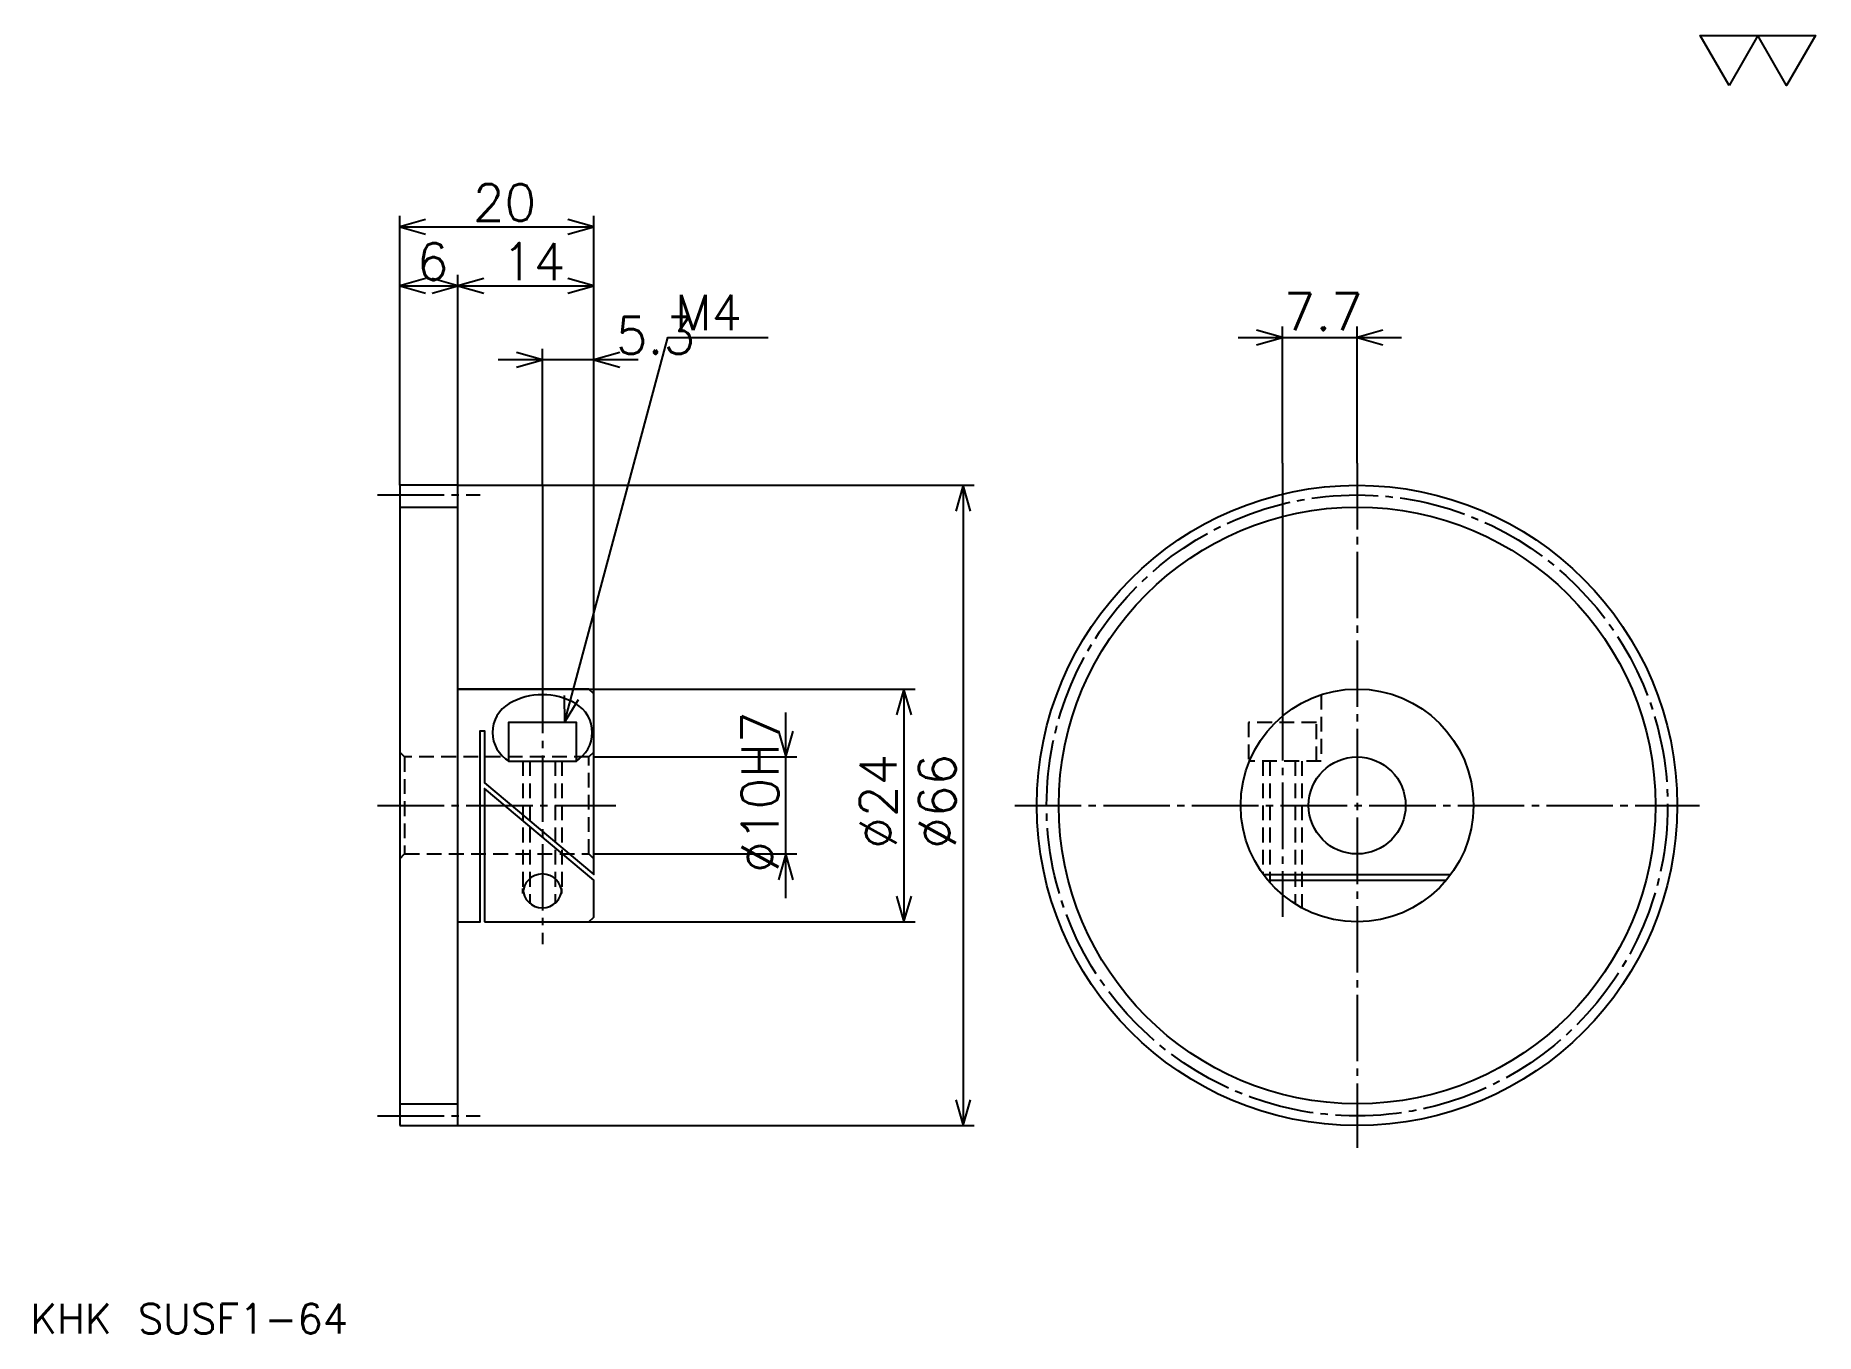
# Model space of a CAD drawing. Extents: x 8 to 192, y 8 to 142.
import ezdxf

# ---------------------------------------------------------------- set-up
doc = ezdxf.new("R2010")
doc.units = 0
doc.linetypes.add('DASHDOT', pattern=[9.132744, 6.849558, -0.761062, 0.761062, -0.761062])
doc.linetypes.add('HIDDEN', pattern=[2.283186, 1.522124, -0.761062])
doc.layers.get('0').update_dxf_attribs({"linetype": 'CONTINUOUS'})
doc.layers.add('DASHDOT', color=6, linetype='DASHDOT')
doc.layers.add('HIDDEN', color=2, linetype='HIDDEN')
doc.styles.add('KANJI', font='TXT', dxfattribs={"bigfont": 'BIGFONT'})

msp = doc.modelspace()

# ---------------------------------------------------------------- linework, layer by layer
at = {"color": 5}
for p, q in [((45.663723, 95.787613), (45.663723, 123.566376)), ((65.663727, 95.787613), (65.663727, 123.566376)), ((45.663723, 122.424774), (65.663727, 122.424774)), ((51.663723, 95.787613), (51.663723, 117.477875)), ((45.663723, 116.336281), (51.663723, 116.336281)), ((51.663723, 116.336281), (65.663727, 116.336281)), ((136.627441, 98.070793), (136.627441, 112.150436)), ((144.327438, 98.070793), (144.327438, 112.150436)), ((132.061066, 111.00885), (148.893814, 111.00885)), ((70.230095, 108.725662), (55.797352, 108.725662)), ((60.363724, 95.787613), (60.363724, 109.867256)), ((136.627441, 98.070793), (136.627441, 74.274597)), ((45.663723, 95.787613), (45.663723, 95.787613)), ((51.663723, 95.787613), (51.663723, 95.787613)), ((51.663723, 95.787613), (65.663727, 95.787613)), ((60.363724, 95.787613), (60.363724, 74.787613)), ((65.663727, 95.787613), (104.858414, 95.787613)), ((65.663727, 74.287613), (65.663727, 95.787613)), ((103.71682, 95.787613), (103.71682, 29.787609)), ((51.663723, 74.787613), (65.663727, 74.787613)), ((65.663727, 74.787613), (98.769913, 74.787613)), ((97.628326, 74.787613), (97.628326, 50.787609)), ((85.45134, 53.221237), (85.45134, 72.353981)), ((65.663727, 67.787613), (86.592926, 67.787613)), ((65.663727, 57.787609), (86.592926, 57.787609)), ((65.163727, 50.787609), (65.663727, 50.787609)), ((65.663727, 50.787609), (98.769913, 50.787609)), ((51.663723, 29.787609), (65.663727, 29.787609)), ((65.663727, 29.787609), (104.858414, 29.787609))]:
    msp.add_line(p, q, dxfattribs=at)
at = {"color": 4}
for p, q in [((45.663723, 93.537613), (51.663723, 93.537613)), ((56.93605, 67.34761), (63.791393, 67.34761)), ((134.656113, 55.683708), (153.998764, 55.683708)), ((135.123642, 55.087608), (153.53125, 55.087608)), ((58.363724, 53.722908), (58.363724, 54.227779)), ((62.363724, 53.722908), (62.363724, 54.227779)), ((45.663723, 32.037609), (51.663723, 32.037609))]:
    msp.add_line(p, q, dxfattribs=at)
at = {"color": 7}
msp.add_lwpolyline([(182.654861, 136.99115), (179.686722, 142.135925), (191.55928, 142.135925), (188.591141, 136.99115), (185.623001, 142.135925), (182.654861, 136.99115)], dxfattribs=at)
at = {"color": 5}
for points in [[(48.327438, 123.185837), (45.663723, 122.424774), (48.327438, 121.663712)], [(63.000008, 121.663712), (65.663727, 122.424774), (63.000008, 123.185837)], [(48.327438, 117.097343), (45.663723, 116.336281), (48.327438, 115.575218)], [(49.000008, 115.575218), (51.663723, 116.336281), (49.000008, 117.097343)], [(54.327438, 117.097343), (51.663723, 116.336281), (54.327438, 115.575218)], [(63.000008, 115.575218), (65.663727, 116.336281), (63.000008, 117.097343)], [(62.646912, 71.34761), (73.274338, 111.00885), (83.624786, 111.00885)], [(133.963715, 110.247787), (136.627441, 111.00885), (133.963715, 111.769913)], [(146.991165, 111.769913), (144.327438, 111.00885), (146.991165, 110.247787)], [(57.700005, 107.9646), (60.363724, 108.725662), (57.700005, 109.486725)], [(68.327438, 109.486725), (65.663727, 108.725662), (68.327438, 107.9646)], [(104.477882, 93.123894), (103.71682, 95.787613), (102.955757, 93.123894)], [(62.601219, 74.117538), (62.646912, 71.34761), (64.071472, 73.723579)], [(98.389389, 72.123894), (97.628326, 74.787613), (96.867264, 72.123894)], [(84.690277, 70.451324), (85.45134, 67.787613), (86.212402, 70.451324)], [(86.212402, 55.123894), (85.45134, 57.787609), (84.690277, 55.123894)], [(96.867264, 53.451324), (97.628326, 50.787609), (98.389389, 53.451324)], [(102.955757, 32.451324), (103.71682, 29.787609), (104.477882, 32.451324)]]:
    msp.add_lwpolyline(points, dxfattribs=at)
at = {"color": 4}
for points in [[(45.663723, 29.787609), (45.663723, 29.787609), (51.663723, 29.787609), (51.663723, 29.787609), (51.663723, 95.787613), (51.663723, 95.787613), (45.663723, 95.787613), (45.663723, 95.787613), (45.663723, 29.787609)], [(51.663723, 50.787609), (53.946907, 50.787609), (53.946907, 70.48761), (54.403545, 70.48761), (54.403545, 65.132118), (65.663727, 55.683708), (65.663727, 74.287613), (65.163727, 74.787613), (51.663723, 74.787613)], [(56.863724, 67.34761), (63.863724, 67.34761), (63.863724, 71.34761), (56.863724, 71.34761), (56.863724, 67.34761)], [(54.403545, 50.787609), (65.163727, 50.787609), (65.663727, 51.287609), (65.663727, 55.087608), (54.403545, 64.536018), (54.403545, 50.787609)]]:
    msp.add_lwpolyline(points, dxfattribs=at)
for radius in [33, 30.75, 12, 5]:
    msp.add_circle((144.327438, 62.787609), radius, dxfattribs=at)
for centre, radius, start, end in [((60.363724, 67.34761), 6.855341, 59.99999785, 120.00000215), ((58.649887, 70.316055), 3.42767, 120.0000124, 239.99999272), ((62.07756, 70.316055), 3.42767, 299.99999362, 60.00000126), ((60.363724, 53.722908), 2, 0, 180), ((60.363724, 54.227779), 2, 180, 0)]:
    msp.add_arc(centre, radius, start, end, dxfattribs=at)
at = {"layer": 'DASHDOT', "color": 7}
for p, q in [((144.327438, 98.070793), (144.327438, 27.504425)), ((43.380539, 94.787613), (53.946907, 94.787613)), ((60.363724, 77.070793), (60.363724, 48.504425)), ((136.627441, 74.274597), (136.627441, 51.300621)), ((43.380539, 62.787609), (67.946907, 62.787609)), ((109.04425, 62.787609), (179.610626, 62.787609)), ((43.380539, 30.787609), (53.946907, 30.787609))]:
    msp.add_line(p, q, dxfattribs=at)
msp.add_circle((144.327438, 62.787609), 32, dxfattribs=at)
at = {"layer": 'HIDDEN', "color": 4}
for p, q in [((65.663727, 68.287613), (65.163727, 67.787613)), ((46.163723, 67.787613), (46.163723, 57.787609)), ((58.363724, 67.34761), (58.363724, 53.975342)), ((59.063721, 67.34761), (59.063721, 52.636749)), ((61.663723, 67.34761), (61.663723, 52.636749)), ((62.363724, 67.34761), (62.363724, 53.975342)), ((134.627441, 67.34761), (134.627441, 55.722908)), ((135.327438, 67.34761), (135.327438, 54.850357)), ((137.927444, 67.34761), (137.927444, 52.636749)), ((138.627441, 67.34761), (138.627441, 52.227779)), ((65.663727, 57.287609), (65.163727, 57.787609))]:
    msp.add_line(p, q, dxfattribs=at)
for points in [[(140.627441, 74.20295), (140.627441, 67.34761), (133.127441, 67.34761)], [(140.127441, 67.34761), (140.127441, 71.34761), (133.127441, 71.34761), (133.127441, 67.34761)], [(45.663723, 57.287609), (46.163723, 57.787609), (65.163727, 57.787609), (65.163727, 67.787613), (46.163723, 67.787613), (45.663723, 68.287613)]]:
    msp.add_lwpolyline(points, dxfattribs=at)

# ---------------------------------------------------------------- texts
at = {"color": 7, "style": 'KANJI'}
for s, height, p in [('20', 3.80531, (53.190273, 123.03363)), ('6', 3.80531, (47.426998, 116.945129)), ('14', 3.80531, (56.190269, 116.945129)), ('M4', 3.653097, (74.0354, 111.769913)), ('5.3', 3.80531, (67.946907, 109.334511)), ('KHK SUSF1-64', 3.044248, (7.61062, 8.371681))]:
    msp.add_text(s, height=height, dxfattribs=at).set_placement(p)
for s, rotation, p in [('7.7', 360, (136.767258, 111.769913)), ('%%c10H7', 90, (84.690277, 55.842918)), ('%%c24', 90, (96.867264, 58.316368)), ('%%c66', 90, (102.955757, 58.316372))]:
    msp.add_text(s, height=3.80531, rotation=rotation, dxfattribs=at).set_placement(p)

doc.saveas('drawing.dxf')
